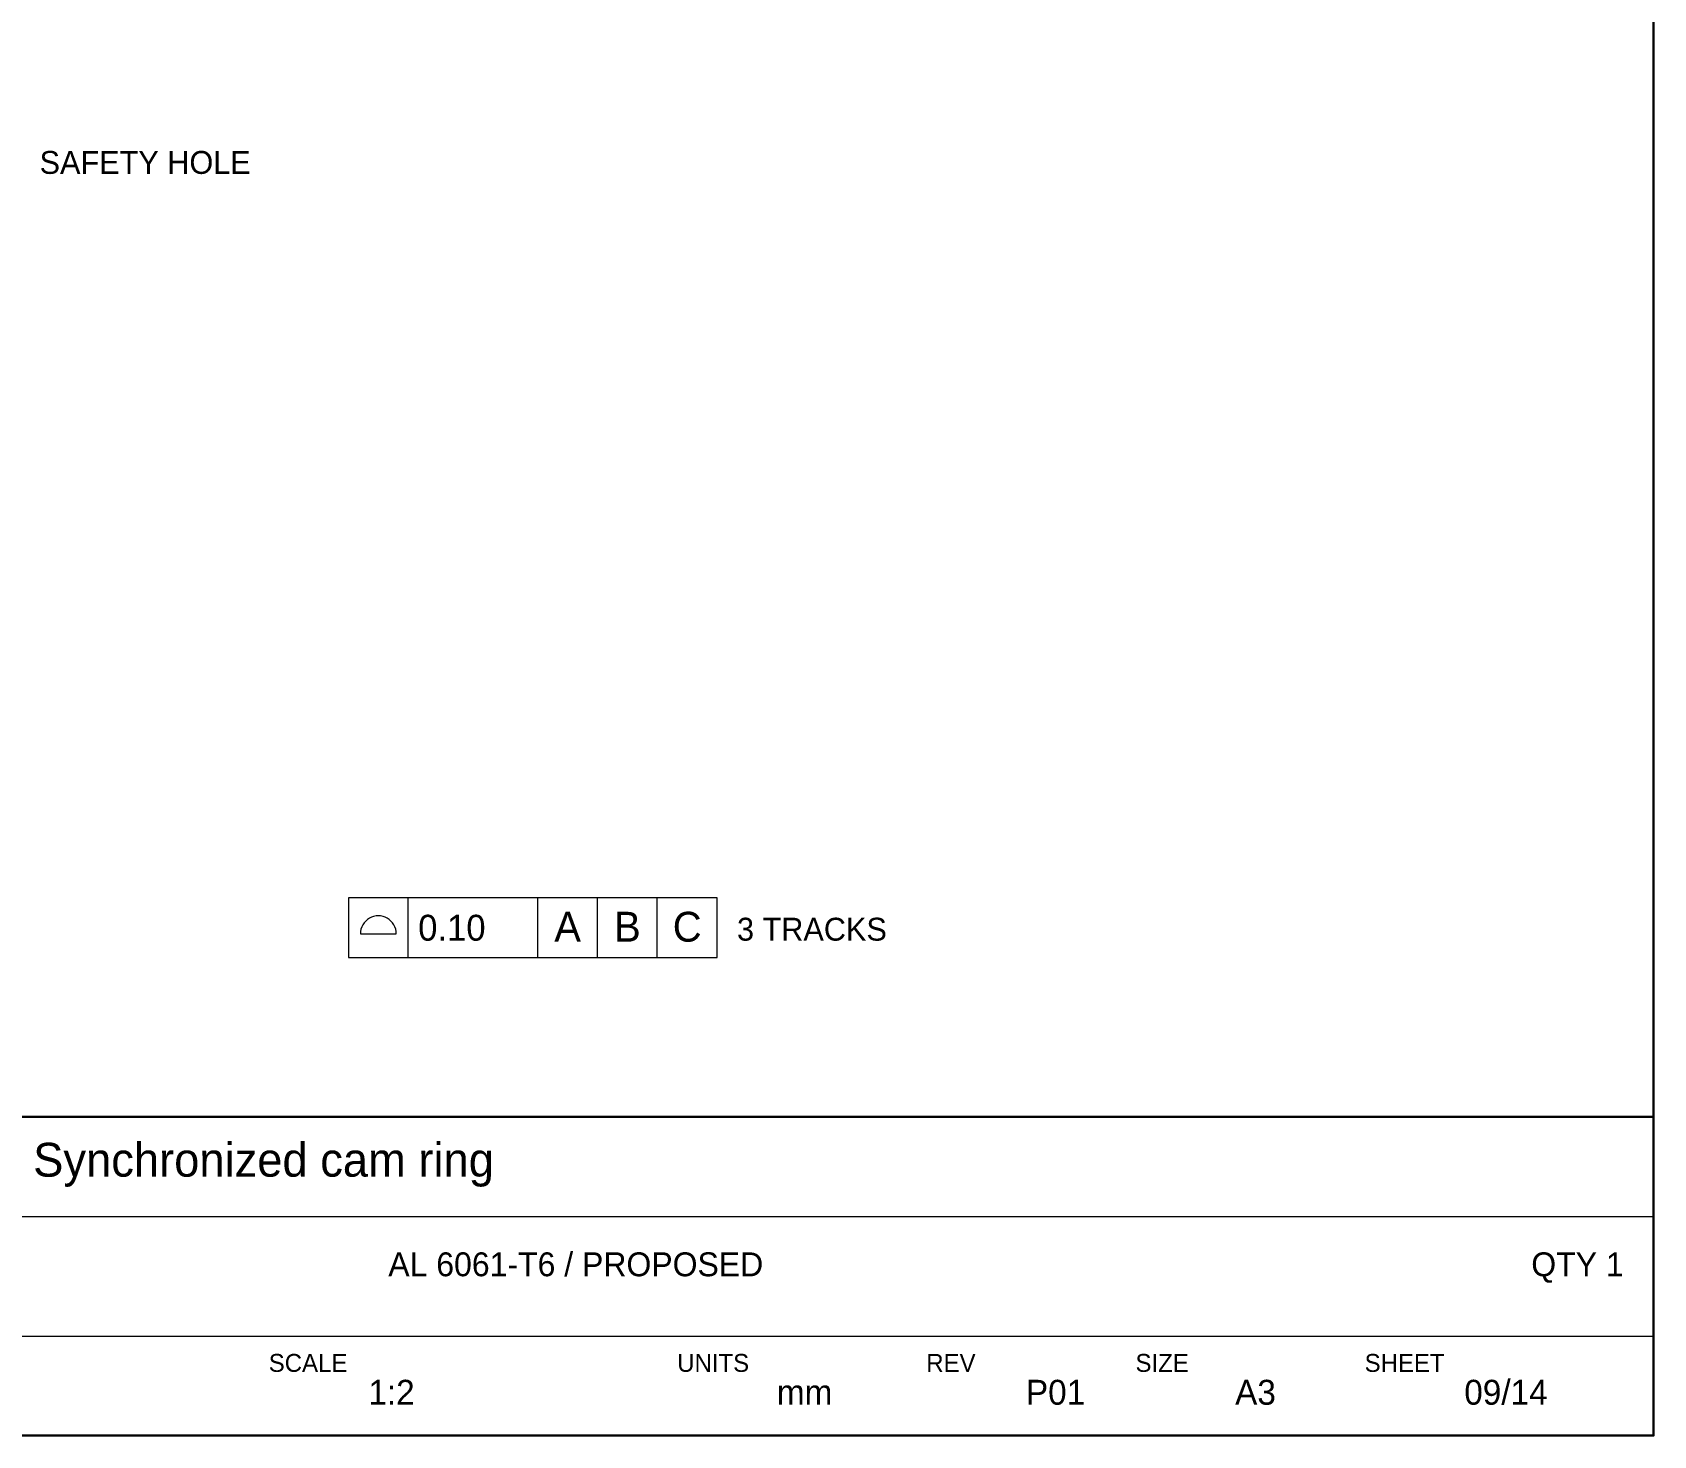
# Model space of a CAD drawing. Header units: millimetres. Extents: x 7 to 445, y 7 to 290.
# Drawn here: x 250.3 to 413, y 7 to 147.9 of the extents above; entities that cross this region are included whole.
import ezdxf
from ezdxf.enums import TextEntityAlignment as Align

# ---------------------------------------------------------------- set-up
doc = ezdxf.new("R2010")
doc.units = ezdxf.units.MM
for name, color, linetype, lineweight in [('BORDER', 7, 'Continuous', 30), ('DIM', 7, 'Continuous', 15), ('GDT', 7, 'Continuous', 20), ('NOTES', 7, 'Continuous', 18)]:
    doc.layers.add(name, color=color, linetype=linetype, lineweight=lineweight)

msp = doc.modelspace()

# ---------------------------------------------------------------- linework, layer by layer
at = {"layer": 'BORDER'}
for points in [[(7, 7), (413, 7), (413, 290), (7, 290)], [(213, 7), (413, 7), (413, 39), (213, 39)]]:
    msp.add_lwpolyline(points, close=True, dxfattribs=at)
at = {"layer": 'DIM'}
for p, q in [((213, 29), (413, 29)), ((213, 17), (413, 17))]:
    msp.add_line(p, q, dxfattribs=at)
at = {"layer": 'GDT'}
for p, q in [((288, 55), (288, 61)), ((301, 55), (301, 61)), ((307, 55), (307, 61)), ((313, 55), (313, 61)), ((283.2, 57.4), (286.8, 57.4))]:
    msp.add_line(p, q, dxfattribs=at)
msp.add_lwpolyline([(282, 55), (319, 55), (319, 61), (282, 61)], close=True, dxfattribs=at)
msp.add_lwpolyline([(286.8, 57.4), (286.78, 57.63), (286.74, 57.87), (286.66, 58.09), (286.56, 58.3), (286.43, 58.5), (286.27, 58.67), (286.1, 58.83), (285.9, 58.96), (285.69, 59.06), (285.47, 59.14), (285.23, 59.18), (285, 59.2), (284.77, 59.18), (284.53, 59.14), (284.31, 59.06), (284.1, 58.96), (283.9, 58.83), (283.73, 58.67), (283.57, 58.5), (283.44, 58.3), (283.34, 58.09), (283.26, 57.87), (283.22, 57.63), (283.2, 57.4)], dxfattribs=at)

# ---------------------------------------------------------------- texts
msp.add_text('0.10', height=2.6, dxfattribs=at).set_placement((289, 56.7))
for s, p in [('A', (304, 56.6)), ('B', (310, 56.6)), ('C', (316, 56.6))]:
    msp.add_text(s, height=3, dxfattribs=at).set_placement(p, align=Align.CENTER)
at = {"layer": 'NOTES'}
for s, height, p in [('SAFETY HOLE', 2.3, (251, 133.7)), ('3 TRACKS', 2.3, (321, 56.7)), ('SPEED TRIAD - Synchronized cam ring', 3.4, (216, 33)), ('AL 6061-T6 / PROPOSED', 2.4, (286, 23)), ('SCALE', 1.8, (274, 13.4)), ('UNITS', 1.8, (315, 13.4)), ('REV', 1.8, (340, 13.4)), ('SIZE', 1.8, (361, 13.4)), ('SHEET', 1.8, (384, 13.4)), ('1:2', 2.5, (284, 10.1)), ('mm', 2.5, (325, 10.1)), ('P01', 2.5, (350, 10.1)), ('A3', 2.5, (371, 10.1)), ('09/14', 2.5, (394, 10.1))]:
    msp.add_text(s, height=height, dxfattribs=at).set_placement(p)
msp.add_text('QTY 1', height=2.4, dxfattribs=at).set_placement((410, 23), align=Align.RIGHT)

doc.saveas('drawing.dxf')
